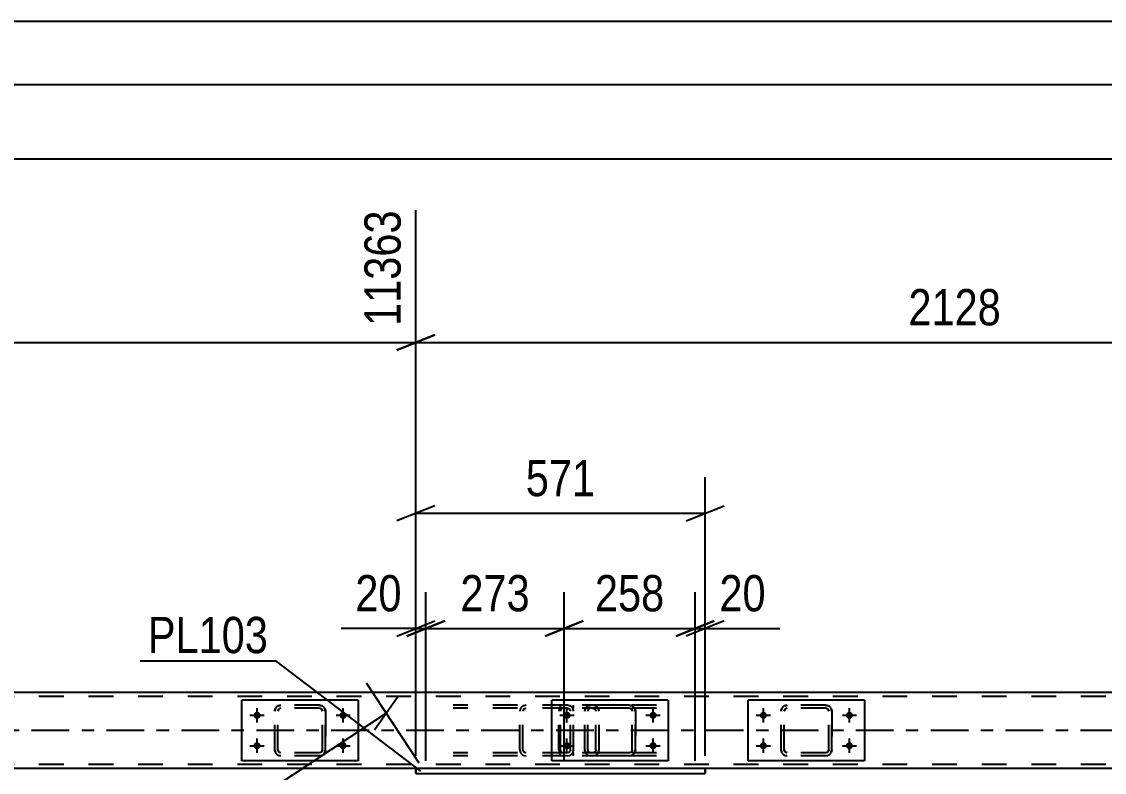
# Model space of a CAD drawing. Header units: millimetres. Extents: x -857 to 332, y -866 to -25.
# Drawn here: x -389.2 to -303.7, y -84.3 to -25.1 of the extents above; entities that cross this region are included whole.
import ezdxf

# ---------------------------------------------------------------- set-up
doc = ezdxf.new("R2010")
doc.units = ezdxf.units.MM
doc.linetypes.add('DXK_LINE_DOT2', pattern=[3.9198, 1.9599, -1.9599])
doc.linetypes.add('DXK_LINE_DOT3', pattern=[5.9187, 2.979, -0.9799, 0.9799, -0.9799])
doc.styles.add('Arial Narrow', font='ARIALN.TTF', dxfattribs={"height": 0.2})

# ---------------------------------------------------------------- blocks, each defined once
blk = doc.blocks.new('Unknown-570388934-1134')
at = {"color": 5, "linetype": 'Continuous'}
for p, q in [((332.353, -25.051), (-856.647, -25.051)), ((327.353, -30.051), (-851.647, -30.051))]:
    blk.add_line(p, q, dxfattribs=at)
blk = doc.blocks.new('Part-570388934-12380 - 11942')
at = {"color": 2, "linetype": 'Continuous'}
for p, q in [((-362.637, -78.629), (-371.837, -78.629)), ((-371.837, -83.429), (-371.837, -78.629)), ((-362.637, -78.629), (-362.637, -83.429)), ((-362.637, -83.429), (-371.837, -83.429))]:
    blk.add_line(p, q, dxfattribs=at)
blk = doc.blocks.new('Part-570388934-12017 - 11942')
at = {"color": 7, "linetype": 'DXK_LINE_DOT2'}
for p, q in [((-344.751, -79.509), (-344.714, -79.326)), ((-344.714, -79.326), (-344.751, -79.509)), ((-344.751, -82.549), (-344.751, -79.509)), ((-344.751, -79.509), (-344.751, -79.509)), ((-344.751, -82.549), (-344.751, -79.509)), ((-344.511, -79.509), (-344.493, -79.417)), ((-344.493, -79.417), (-344.511, -79.509)), ((-344.511, -82.549), (-344.511, -79.509)), ((-344.511, -79.509), (-344.511, -79.509)), ((-344.511, -82.549), (-344.511, -79.509)), ((-344.493, -79.417), (-344.441, -79.34)), ((-344.441, -79.34), (-344.493, -79.417)), ((-344.455, -79.066), (-344.271, -79.029)), ((-344.271, -79.029), (-344.455, -79.066)), ((-344.441, -79.34), (-344.363, -79.288)), ((-344.271, -79.269), (-344.363, -79.288)), ((-341.231, -79.029), (-344.271, -79.029)), ((-341.231, -79.269), (-344.271, -79.269)), ((-341.231, -79.029), (-341.047, -79.066)), ((-341.047, -79.066), (-341.231, -79.029)), ((-341.139, -79.288), (-341.231, -79.269)), ((-341.139, -79.288), (-341.061, -79.34)), ((-341.061, -79.34), (-341.139, -79.288)), ((-341.061, -79.34), (-341.009, -79.417)), ((-341.009, -79.417), (-341.061, -79.34)), ((-341.009, -79.417), (-340.991, -79.509)), ((-340.991, -79.509), (-341.009, -79.417)), ((-340.991, -82.549), (-340.991, -79.509)), ((-340.991, -79.509), (-340.991, -79.509)), ((-340.991, -82.549), (-340.991, -79.509)), ((-340.788, -79.326), (-340.751, -79.509)), ((-340.751, -79.509), (-340.788, -79.326)), ((-340.751, -82.549), (-340.751, -79.509)), ((-340.751, -79.509), (-340.751, -79.509)), ((-340.751, -79.509), (-340.751, -82.549)), ((-344.751, -82.549), (-344.751, -82.549)), ((-344.714, -82.733), (-344.751, -82.549)), ((-344.751, -82.549), (-344.714, -82.733)), ((-344.511, -82.549), (-344.511, -82.549)), ((-344.493, -82.641), (-344.511, -82.549)), ((-344.511, -82.549), (-344.493, -82.641)), ((-344.441, -82.719), (-344.493, -82.641)), ((-344.493, -82.641), (-344.441, -82.719)), ((-344.363, -82.771), (-344.441, -82.719)), ((-344.441, -82.719), (-344.363, -82.771)), ((-344.271, -82.789), (-344.363, -82.771)), ((-341.231, -82.789), (-344.271, -82.789)), ((-341.139, -82.771), (-341.231, -82.789)), ((-341.061, -82.719), (-341.139, -82.771)), ((-341.009, -82.641), (-341.061, -82.719)), ((-341.061, -82.719), (-341.009, -82.641)), ((-340.991, -82.549), (-341.009, -82.641)), ((-341.009, -82.641), (-340.991, -82.549)), ((-340.991, -82.549), (-340.991, -82.549)), ((-340.751, -82.549), (-340.788, -82.733)), ((-340.788, -82.733), (-340.751, -82.549)), ((-340.751, -82.549), (-340.751, -82.549)), ((-344.271, -83.029), (-344.455, -82.993)), ((-344.455, -82.993), (-344.271, -83.029)), ((-341.231, -83.029), (-344.271, -83.029)), ((-341.047, -82.993), (-341.231, -83.029)), ((-341.231, -83.029), (-341.047, -82.993))]:
    blk.add_line(p, q, dxfattribs=at)
at = {"color": 7, "linetype": 'DXK_LINE_DOT3'}
blk.add_line((-342.751, -81.029), (-342.751, -81.029), dxfattribs=at)
at = {"color": 7, "linetype": 'DXK_LINE_DOT2'}
for centre, start, end in [((-344.271, -79.509), 112.5, 157.5), ((-344.271, -79.509), 112.5, 157.5), ((-341.231, -79.509), 22.5, 67.5), ((-341.231, -79.509), 22.5, 67.5), ((-344.271, -82.549), 202.5, 247.5), ((-344.271, -82.549), 202.5, 247.5), ((-341.231, -82.549), 292.5, 337.5), ((-341.231, -82.549), 292.5, 337.5)]:
    blk.add_arc(centre, 0.48, start, end, dxfattribs=at)
blk = doc.blocks.new('Bolt-570388934-11963 - 11942')
at = {"linetype": 'Continuous'}
for points in [[(-346.151, -79.549, -1), (-346.151, -80.109, -1)], [(-339.351, -79.549, -1), (-339.351, -80.109, -1)], [(-346.151, -81.949, -1), (-346.151, -82.509, -1)], [(-339.351, -81.949, -1), (-339.351, -82.509, -1)]]:
    blk.add_hatch(color=1, dxfattribs=at).paths.add_polyline_path(points)
at = {"color": 1, "linetype": 'Continuous'}
for p, q in [((-346.151, -80.389), (-346.151, -79.269)), ((-339.351, -80.389), (-339.351, -79.269)), ((-346.711, -79.829), (-345.591, -79.829)), ((-339.911, -79.829), (-338.791, -79.829)), ((-346.151, -82.789), (-346.151, -81.669)), ((-339.351, -82.789), (-339.351, -81.669)), ((-346.711, -82.229), (-345.591, -82.229)), ((-339.911, -82.229), (-338.791, -82.229))]:
    blk.add_line(p, q, dxfattribs=at)
blk = doc.blocks.new('Bolt-570388934-11978 - 11942')
at = {"linetype": 'Continuous'}
for points in [[(-330.637, -79.549, -1), (-330.637, -80.109, -1)], [(-323.837, -79.549, -1), (-323.837, -80.109, -1)], [(-330.637, -81.949, -1), (-330.637, -82.509, -1)], [(-323.837, -81.949, -1), (-323.837, -82.509, -1)]]:
    blk.add_hatch(color=1, dxfattribs=at).paths.add_polyline_path(points)
at = {"color": 1, "linetype": 'Continuous'}
for p, q in [((-330.637, -80.389), (-330.637, -79.269)), ((-323.837, -80.389), (-323.837, -79.269)), ((-331.197, -79.829), (-330.077, -79.829)), ((-324.397, -79.829), (-323.277, -79.829)), ((-330.637, -82.789), (-330.637, -81.669)), ((-323.837, -82.789), (-323.837, -81.669)), ((-331.197, -82.229), (-330.077, -82.229)), ((-324.397, -82.229), (-323.277, -82.229))]:
    blk.add_line(p, q, dxfattribs=at)
blk = doc.blocks.new('Bolt-570388934-12004 - 11942')
at = {"linetype": 'Continuous'}
for points in [[(-370.637, -79.549, -1), (-370.637, -80.109, -1)], [(-363.837, -79.549, -1), (-363.837, -80.109, -1)], [(-370.637, -81.949, -1), (-370.637, -82.509, -1)], [(-363.837, -81.949, -1), (-363.837, -82.509, -1)]]:
    blk.add_hatch(color=1, dxfattribs=at).paths.add_polyline_path(points)
at = {"color": 1, "linetype": 'Continuous'}
for p, q in [((-370.637, -80.389), (-370.637, -79.269)), ((-363.837, -80.389), (-363.837, -79.269)), ((-371.197, -79.829), (-370.077, -79.829)), ((-364.397, -79.829), (-363.277, -79.829)), ((-370.637, -82.789), (-370.637, -81.669)), ((-363.837, -82.789), (-363.837, -81.669)), ((-371.197, -82.229), (-370.077, -82.229)), ((-364.397, -82.229), (-363.277, -82.229))]:
    blk.add_line(p, q, dxfattribs=at)
blk = doc.blocks.new('Part-570388934-12027 - 11942')
at = {"color": 7, "linetype": 'DXK_LINE_DOT2'}
for p, q in [((-329.237, -79.509), (-329.201, -79.326)), ((-329.201, -79.326), (-329.237, -79.509)), ((-329.237, -82.549), (-329.237, -79.509)), ((-329.237, -79.509), (-329.237, -79.509)), ((-329.237, -82.549), (-329.237, -79.509)), ((-328.997, -79.509), (-328.979, -79.417)), ((-328.979, -79.417), (-328.997, -79.509)), ((-328.997, -82.549), (-328.997, -79.509)), ((-328.997, -79.509), (-328.997, -79.509)), ((-328.997, -82.549), (-328.997, -79.509)), ((-328.979, -79.417), (-328.927, -79.34)), ((-328.927, -79.34), (-328.979, -79.417)), ((-328.941, -79.066), (-328.757, -79.029)), ((-328.757, -79.029), (-328.941, -79.066)), ((-328.927, -79.34), (-328.849, -79.288)), ((-328.757, -79.269), (-328.849, -79.288)), ((-325.717, -79.029), (-328.757, -79.029)), ((-325.717, -79.269), (-328.757, -79.269)), ((-325.717, -79.029), (-325.533, -79.066)), ((-325.533, -79.066), (-325.717, -79.029)), ((-325.625, -79.288), (-325.717, -79.269)), ((-325.625, -79.288), (-325.547, -79.34)), ((-325.547, -79.34), (-325.625, -79.288)), ((-325.547, -79.34), (-325.495, -79.417)), ((-325.495, -79.417), (-325.547, -79.34)), ((-325.495, -79.417), (-325.477, -79.509)), ((-325.477, -79.509), (-325.495, -79.417)), ((-325.477, -82.549), (-325.477, -79.509)), ((-325.477, -79.509), (-325.477, -79.509)), ((-325.477, -82.549), (-325.477, -79.509)), ((-325.274, -79.326), (-325.237, -79.509)), ((-325.237, -79.509), (-325.274, -79.326)), ((-325.237, -82.549), (-325.237, -79.509)), ((-325.237, -79.509), (-325.237, -79.509)), ((-325.237, -79.509), (-325.237, -82.549)), ((-329.237, -82.549), (-329.237, -82.549)), ((-329.201, -82.733), (-329.237, -82.549)), ((-329.237, -82.549), (-329.201, -82.733)), ((-328.997, -82.549), (-328.997, -82.549)), ((-328.979, -82.641), (-328.997, -82.549)), ((-328.997, -82.549), (-328.979, -82.641)), ((-328.927, -82.719), (-328.979, -82.641)), ((-328.979, -82.641), (-328.927, -82.719)), ((-328.849, -82.771), (-328.927, -82.719)), ((-328.927, -82.719), (-328.849, -82.771)), ((-328.757, -82.789), (-328.849, -82.771)), ((-325.717, -82.789), (-328.757, -82.789)), ((-325.625, -82.771), (-325.717, -82.789)), ((-325.547, -82.719), (-325.625, -82.771)), ((-325.495, -82.641), (-325.547, -82.719)), ((-325.547, -82.719), (-325.495, -82.641)), ((-325.477, -82.549), (-325.495, -82.641)), ((-325.495, -82.641), (-325.477, -82.549)), ((-325.477, -82.549), (-325.477, -82.549)), ((-325.237, -82.549), (-325.274, -82.733)), ((-325.274, -82.733), (-325.237, -82.549)), ((-325.237, -82.549), (-325.237, -82.549)), ((-328.757, -83.029), (-328.941, -82.993)), ((-328.941, -82.993), (-328.757, -83.029)), ((-325.717, -83.029), (-328.757, -83.029)), ((-325.533, -82.993), (-325.717, -83.029)), ((-325.717, -83.029), (-325.533, -82.993))]:
    blk.add_line(p, q, dxfattribs=at)
at = {"color": 7, "linetype": 'DXK_LINE_DOT3'}
blk.add_line((-327.237, -81.029), (-327.237, -81.029), dxfattribs=at)
at = {"color": 7, "linetype": 'DXK_LINE_DOT2'}
for centre, start, end in [((-328.757, -79.509), 112.5, 157.5), ((-328.757, -79.509), 112.5, 157.5), ((-325.717, -79.509), 22.5, 67.5), ((-325.717, -79.509), 22.5, 67.5), ((-328.757, -82.549), 202.5, 247.5), ((-328.757, -82.549), 202.5, 247.5), ((-325.717, -82.549), 292.5, 337.5), ((-325.717, -82.549), 292.5, 337.5)]:
    blk.add_arc(centre, 0.48, start, end, dxfattribs=at)
blk = doc.blocks.new('Part-570388934-12028 - 11942')
at = {"color": 2, "linetype": 'Continuous'}
for p, q in [((-322.637, -78.629), (-331.837, -78.629)), ((-331.837, -83.429), (-331.837, -78.629)), ((-322.637, -78.629), (-322.637, -83.429)), ((-322.637, -83.429), (-331.837, -83.429))]:
    blk.add_line(p, q, dxfattribs=at)
blk = doc.blocks.new('Part-570388934-12061 - 11942')
at = {"color": 7, "linetype": 'DXK_LINE_DOT2'}
for p, q in [((-369.237, -79.509), (-369.201, -79.326)), ((-369.201, -79.326), (-369.237, -79.509)), ((-369.237, -82.549), (-369.237, -79.509)), ((-369.237, -79.509), (-369.237, -79.509)), ((-369.237, -82.549), (-369.237, -79.509)), ((-368.997, -79.509), (-368.979, -79.417)), ((-368.979, -79.417), (-368.997, -79.509)), ((-368.997, -82.549), (-368.997, -79.509)), ((-368.997, -79.509), (-368.997, -79.509)), ((-368.997, -82.549), (-368.997, -79.509)), ((-368.979, -79.417), (-368.927, -79.34)), ((-368.927, -79.34), (-368.979, -79.417)), ((-368.941, -79.066), (-368.757, -79.029)), ((-368.757, -79.029), (-368.941, -79.066)), ((-368.927, -79.34), (-368.849, -79.288)), ((-368.757, -79.269), (-368.849, -79.288)), ((-365.717, -79.029), (-368.757, -79.029)), ((-365.717, -79.269), (-368.757, -79.269)), ((-365.717, -79.029), (-365.533, -79.066)), ((-365.533, -79.066), (-365.717, -79.029)), ((-365.625, -79.288), (-365.717, -79.269)), ((-365.625, -79.288), (-365.547, -79.34)), ((-365.547, -79.34), (-365.625, -79.288)), ((-365.547, -79.34), (-365.495, -79.417)), ((-365.495, -79.417), (-365.547, -79.34)), ((-365.495, -79.417), (-365.477, -79.509)), ((-365.477, -79.509), (-365.495, -79.417)), ((-365.477, -82.549), (-365.477, -79.509)), ((-365.477, -79.509), (-365.477, -79.509)), ((-365.477, -82.549), (-365.477, -79.509)), ((-365.274, -79.326), (-365.237, -79.509)), ((-365.237, -79.509), (-365.274, -79.326)), ((-365.237, -82.549), (-365.237, -79.509)), ((-365.237, -79.509), (-365.237, -79.509)), ((-365.237, -79.509), (-365.237, -82.549)), ((-369.237, -82.549), (-369.237, -82.549)), ((-369.201, -82.733), (-369.237, -82.549)), ((-369.237, -82.549), (-369.201, -82.733)), ((-368.997, -82.549), (-368.997, -82.549)), ((-368.979, -82.641), (-368.997, -82.549)), ((-368.997, -82.549), (-368.979, -82.641)), ((-368.927, -82.719), (-368.979, -82.641)), ((-368.979, -82.641), (-368.927, -82.719)), ((-368.849, -82.771), (-368.927, -82.719)), ((-368.927, -82.719), (-368.849, -82.771)), ((-368.757, -82.789), (-368.849, -82.771)), ((-365.717, -82.789), (-368.757, -82.789)), ((-365.625, -82.771), (-365.717, -82.789)), ((-365.547, -82.719), (-365.625, -82.771)), ((-365.495, -82.641), (-365.547, -82.719)), ((-365.547, -82.719), (-365.495, -82.641)), ((-365.477, -82.549), (-365.495, -82.641)), ((-365.495, -82.641), (-365.477, -82.549)), ((-365.477, -82.549), (-365.477, -82.549)), ((-365.237, -82.549), (-365.274, -82.733)), ((-365.274, -82.733), (-365.237, -82.549)), ((-365.237, -82.549), (-365.237, -82.549)), ((-368.757, -83.029), (-368.941, -82.993)), ((-368.941, -82.993), (-368.757, -83.029)), ((-365.717, -83.029), (-368.757, -83.029)), ((-365.533, -82.993), (-365.717, -83.029)), ((-365.717, -83.029), (-365.533, -82.993))]:
    blk.add_line(p, q, dxfattribs=at)
at = {"color": 7, "linetype": 'DXK_LINE_DOT3'}
blk.add_line((-367.237, -81.029), (-367.237, -81.029), dxfattribs=at)
at = {"color": 7, "linetype": 'DXK_LINE_DOT2'}
for centre, start, end in [((-368.757, -79.509), 112.5, 157.5), ((-368.757, -79.509), 112.5, 157.5), ((-365.717, -79.509), 22.5, 67.5), ((-365.717, -79.509), 22.5, 67.5), ((-368.757, -82.549), 202.5, 247.5), ((-368.757, -82.549), 202.5, 247.5), ((-365.717, -82.549), 292.5, 337.5), ((-365.717, -82.549), 292.5, 337.5)]:
    blk.add_arc(centre, 0.48, start, end, dxfattribs=at)
blk = doc.blocks.new('Part-570388934-12091 - 11942')
at = {"color": 7, "linetype": 'DXK_LINE_DOT2'}
for p, q in [((-346.136, -79.029), (-355.151, -79.029)), ((-346.136, -79.269), (-355.151, -79.269)), ((-349.843, -79.326), (-349.882, -79.509)), ((-349.882, -82.549), (-349.882, -79.509)), ((-349.627, -79.509), (-349.607, -79.417)), ((-349.627, -82.549), (-349.627, -79.509)), ((-349.607, -79.417), (-349.552, -79.34)), ((-349.371, -79.029), (-349.567, -79.066)), ((-349.552, -79.34), (-349.469, -79.288)), ((-349.469, -79.288), (-349.371, -79.269)), ((-345.941, -79.066), (-346.136, -79.029)), ((-346.136, -79.269), (-346.038, -79.288)), ((-346.038, -79.288), (-345.956, -79.34)), ((-345.956, -79.34), (-345.9, -79.417)), ((-345.9, -79.417), (-345.881, -79.509)), ((-345.881, -82.549), (-345.881, -79.509)), ((-345.625, -79.509), (-345.664, -79.326)), ((-345.625, -82.549), (-345.625, -79.509)), ((-346.136, -82.789), (-355.151, -82.789)), ((-349.882, -82.549), (-349.843, -82.733)), ((-349.607, -82.641), (-349.627, -82.549)), ((-349.552, -82.719), (-349.607, -82.641)), ((-349.469, -82.771), (-349.552, -82.719)), ((-349.371, -82.789), (-349.469, -82.771)), ((-346.038, -82.771), (-346.136, -82.789)), ((-345.956, -82.719), (-346.038, -82.771)), ((-345.9, -82.641), (-345.956, -82.719)), ((-345.881, -82.549), (-345.9, -82.641)), ((-345.664, -82.733), (-345.625, -82.549)), ((-346.136, -83.029), (-355.151, -83.029)), ((-349.567, -82.993), (-349.371, -83.029)), ((-346.136, -83.029), (-345.941, -82.993))]:
    blk.add_line(p, q, dxfattribs=at)
for centre, start, end in [((-349.391, -79.53), 110.75832, 155.68004), ((-346.117, -79.53), 24.31996, 69.24168), ((-349.391, -82.528), 204.31996, 249.24168), ((-346.117, -82.528), 290.75832, 335.68004)]:
    blk.add_arc(centre, 0.496, start, end, dxfattribs=at)
blk = doc.blocks.new('Part-570388934-12158 - 11942')
at = {"color": 2, "linetype": 'Continuous'}
for p, q in [((-358.091, -84.429), (-358.091, -84.029)), ((-358.091, -84.029), (-358.091, -84.029)), ((-335.235, -84.029), (-358.091, -84.029)), ((-358.091, -84.429), (-358.091, -84.429)), ((-358.091, -84.429), (-335.235, -84.429)), ((-335.235, -84.029), (-335.235, -84.429))]:
    blk.add_line(p, q, dxfattribs=at)
at = {"color": 7, "linetype": 'DXK_LINE_DOT2'}
for p, q in [((-358.091, -84.029), (-358.091, -84.429)), ((-335.235, -84.029), (-335.235, -84.029)), ((-335.235, -84.429), (-335.235, -84.029)), ((-335.235, -84.429), (-335.235, -84.429))]:
    blk.add_line(p, q, dxfattribs=at)
blk = doc.blocks.new('Part-570388934-12303 - 11942')
at = {"color": 2, "linetype": 'Continuous'}
for p, q in [((-338.151, -78.629), (-347.351, -78.629)), ((-347.351, -83.429), (-347.351, -78.629)), ((-338.151, -78.629), (-338.151, -83.429)), ((-338.151, -83.429), (-347.351, -83.429))]:
    blk.add_line(p, q, dxfattribs=at)
blk = doc.blocks.new('Part-570388934-12419 - 11942')
at = {"color": 7, "linetype": 'DXK_LINE_DOT2'}
for p, q in [((-346.772, -79.326), (-346.792, -79.509)), ((-346.792, -82.549), (-346.792, -79.509)), ((-346.713, -79.17), (-346.772, -79.326)), ((-346.626, -79.066), (-346.713, -79.17)), ((-346.658, -79.509), (-346.647, -79.417)), ((-346.658, -82.549), (-346.658, -79.509)), ((-346.647, -79.417), (-346.618, -79.34)), ((-346.523, -79.029), (-346.626, -79.066)), ((-346.618, -79.34), (-346.575, -79.288)), ((-346.575, -79.288), (-346.523, -79.269)), ((-339.081, -79.029), (-346.523, -79.029)), ((-339.081, -79.269), (-346.523, -79.269)), ((-345.625, -79.269), (-345.625, -79.029)), ((-343.924, -79.066), (-344.116, -79.029)), ((-344.116, -79.269), (-344.02, -79.288)), ((-344.02, -79.288), (-343.938, -79.34)), ((-343.938, -79.34), (-343.884, -79.417)), ((-343.884, -79.417), (-343.864, -79.509)), ((-343.864, -82.549), (-343.864, -79.509)), ((-343.613, -79.509), (-343.651, -79.326)), ((-343.613, -82.549), (-343.613, -79.509)), ((-346.792, -82.549), (-346.772, -82.733)), ((-346.772, -82.733), (-346.713, -82.889)), ((-346.713, -82.889), (-346.626, -82.993)), ((-346.647, -82.641), (-346.658, -82.549)), ((-346.618, -82.719), (-346.647, -82.641)), ((-346.575, -82.771), (-346.618, -82.719)), ((-346.523, -82.789), (-346.575, -82.771)), ((-339.081, -82.789), (-346.523, -82.789)), ((-345.625, -83.029), (-345.625, -82.789)), ((-344.02, -82.771), (-344.116, -82.789)), ((-343.938, -82.719), (-344.02, -82.771)), ((-343.884, -82.641), (-343.938, -82.719)), ((-343.864, -82.549), (-343.884, -82.641)), ((-343.651, -82.733), (-343.613, -82.549)), ((-346.626, -82.993), (-346.523, -83.029)), ((-339.081, -83.029), (-346.523, -83.029)), ((-344.116, -83.029), (-343.924, -82.993))]:
    blk.add_line(p, q, dxfattribs=at)
for centre, start, end in [((-344.101, -79.525), 23.89517, 68.84872), ((-344.101, -82.533), 291.15128, 336.10483)]:
    blk.add_arc(centre, 0.492, start, end, dxfattribs=at)
blk = doc.blocks.new('Part-570388934-12505 - 11942')
at = {"color": 7, "linetype": 'DXK_LINE_DOT2'}
for p, q in [((-154.637, -78.349), (-812.613, -78.349)), ((-154.637, -78.029), (-778.334, -78.029)), ((-154.637, -83.709), (-812.613, -83.709)), ((-335.235, -84.029), (-358.091, -84.029))]:
    blk.add_line(p, q, dxfattribs=at)
at = {"color": 2, "linetype": 'Continuous'}
for p, q in [((-294.271, -78.029), (-442.312, -78.029)), ((-358.091, -84.029), (-420.369, -84.029)), ((-272.957, -84.029), (-335.235, -84.029))]:
    blk.add_line(p, q, dxfattribs=at)
at = {"color": 7, "linetype": 'DXK_LINE_DOT3'}
blk.add_line((-154.637, -81.029), (-812.613, -81.029), dxfattribs=at)
blk = doc.blocks.new('StraightDimension-570388934-13883 - 11942')
at = {"color": 7, "linetype": 'Continuous'}
for p, q in [((-358.091, -83.029), (-358.091, -61.023)), ((-335.235, -83.029), (-335.235, -61.023)), ((-356.591, -63.273), (-359.591, -64.473)), ((-336.735, -64.473), (-333.735, -63.273)), ((-358.091, -63.873), (-335.235, -63.873))]:
    blk.add_line(p, q, dxfattribs=at)
at = {"color": 0}
blk.add_wipeout([(-343.32, -63.123), (-343.32, -58.923), (-350.005, -58.923), (-350.005, -63.123)], dxfattribs=at)
at = {"color": 3, "style": 'Arial Narrow'}
blk.add_text('571', height=2.8633, dxfattribs=at).set_placement((-349.405, -62.523))
blk = doc.blocks.new('StraightDimension-570388934-13902 - 11942')
at = {"color": 7, "linetype": 'Continuous'}
for p, q in [((-346.373, -83.429), (-346.373, -70.115)), ((-336.035, -83.429), (-336.035, -70.115)), ((-347.873, -73.565), (-344.873, -72.365)), ((-334.535, -72.365), (-337.535, -73.565)), ((-346.373, -72.965), (-336.035, -72.965))]:
    blk.add_line(p, q, dxfattribs=at)
at = {"color": 0}
blk.add_wipeout([(-337.862, -72.215), (-337.862, -68.015), (-344.546, -68.015), (-344.546, -72.215)], dxfattribs=at)
at = {"color": 3, "style": 'Arial Narrow'}
blk.add_text('258', height=2.8633, dxfattribs=at).set_placement((-343.946, -71.615))
blk = doc.blocks.new('StraightDimension-570388934-13016 - 11942')
at = {"color": 7, "linetype": 'Continuous'}
for p, q in [((-272.706, -83.594), (-276.994, -77.075)), ((-276.351, -80.782), (-274.504, -78.131)), ((-307.367, -100.465), (-275.428, -79.456)), ((-304.645, -104.603), (-308.933, -98.084)), ((-306.443, -99.14), (-308.29, -101.791))]:
    blk.add_line(p, q, dxfattribs=at)
at = {"color": 0}
blk.add_wipeout([(-289.017, -87.498), (-291.325, -83.989), (-296.91, -87.662), (-294.602, -91.171)], dxfattribs=at)
at = {"color": 3, "style": 'Arial Narrow'}
blk.add_text('956', height=2.8633, rotation=33.33468, dxfattribs=at).set_placement((-294.43, -90.34))
blk = doc.blocks.new('StraightDimension-570388934-13894 - 11942')
at = {"color": 7, "linetype": 'Continuous'}
for p, q in [((-336.035, -83.429), (-336.035, -70.115)), ((-335.235, -83.029), (-335.235, -70.115)), ((-337.535, -73.565), (-334.535, -72.365)), ((-333.735, -72.365), (-336.735, -73.565)), ((-336.035, -72.965), (-335.235, -72.965)), ((-335.235, -72.965), (-329.328, -72.965)), ((-335.235, -72.965), (-329.328, -72.965))]:
    blk.add_line(p, q, dxfattribs=at)
at = {"color": 0}
blk.add_wipeout([(-329.853, -72.215), (-329.853, -68.015), (-334.71, -68.015), (-334.71, -72.215)], dxfattribs=at)
at = {"color": 3, "style": 'Arial Narrow'}
blk.add_text('20', height=2.8633, dxfattribs=at).set_placement((-334.11, -71.615))
blk = doc.blocks.new('StraightDimension-570388934-23547 - 11942')
at = {"color": 7, "linetype": 'Continuous'}
for p, q in [((-358.091, -83.029), (-358.091, -39.94)), ((-356.591, -49.781), (-359.591, -50.981)), ((-358.091, -50.381), (-272.957, -50.381))]:
    blk.add_line(p, q, dxfattribs=at)
at = {"color": 0}
blk.add_wipeout([(-311.267, -49.631), (-311.267, -45.431), (-319.78, -45.431), (-319.78, -49.631)], dxfattribs=at)
at = {"color": 3, "style": 'Arial Narrow'}
blk.add_text('2128', height=2.8633, dxfattribs=at).set_placement((-319.18, -49.031))
blk = doc.blocks.new('StraightDimension-570388934-13457 - 11942')
at = {"color": 7, "linetype": 'Continuous'}
blk.add_line((-812.613, -35.874), (-125.117, -35.874), dxfattribs=at)
blk = doc.blocks.new('StraightDimension-570388934-13712 - 11942')
at = {"color": 7, "linetype": 'Continuous'}
for p, q in [((-357.84, -83.594), (-361.995, -77.278)), ((-361.352, -80.984), (-359.505, -78.333)), ((-392.368, -100.668), (-360.429, -79.659)), ((-389.779, -104.603), (-393.934, -98.286)), ((-391.444, -99.342), (-393.291, -101.993))]:
    blk.add_line(p, q, dxfattribs=at)
at = {"color": 0}
blk.add_wipeout([(-374.018, -87.7), (-376.326, -84.191), (-381.911, -87.864), (-379.603, -91.373)], dxfattribs=at)
at = {"color": 3, "style": 'Arial Narrow'}
blk.add_text('956', height=2.8633, rotation=33.33468, dxfattribs=at).set_placement((-379.431, -90.542))
blk = doc.blocks.new('StraightDimension-570388934-13910 - 11942')
at = {"color": 7, "linetype": 'Continuous'}
for p, q in [((-357.291, -83.429), (-357.291, -70.115)), ((-346.373, -83.429), (-346.373, -70.115)), ((-358.791, -73.565), (-355.791, -72.365)), ((-344.873, -72.365), (-347.873, -73.565)), ((-357.291, -72.965), (-346.373, -72.965))]:
    blk.add_line(p, q, dxfattribs=at)
at = {"color": 0}
blk.add_wipeout([(-348.49, -72.215), (-348.49, -68.015), (-355.174, -68.015), (-355.174, -72.215)], dxfattribs=at)
at = {"color": 3, "style": 'Arial Narrow'}
blk.add_text('273', height=2.8633, dxfattribs=at).set_placement((-354.574, -71.615))
blk = doc.blocks.new('StraightDimension-570388934-13918 - 11942')
at = {"color": 7, "linetype": 'Continuous'}
for p, q in [((-358.091, -83.029), (-358.091, -70.115)), ((-357.291, -83.429), (-357.291, -70.115)), ((-359.591, -73.565), (-356.591, -72.365)), ((-355.791, -72.365), (-358.791, -73.565)), ((-358.091, -72.965), (-363.997, -72.965)), ((-358.091, -72.965), (-363.997, -72.965)), ((-358.091, -72.965), (-357.291, -72.965))]:
    blk.add_line(p, q, dxfattribs=at)
at = {"color": 0}
blk.add_wipeout([(-358.616, -72.215), (-358.616, -68.015), (-363.472, -68.015), (-363.472, -72.215)], dxfattribs=at)
at = {"color": 3, "style": 'Arial Narrow'}
blk.add_text('20', height=2.8633, dxfattribs=at).set_placement((-362.872, -71.615))
blk = doc.blocks.new('StraightDimension-570388934-23548 - 11942')
at = {"color": 7, "linetype": 'Continuous'}
for p, q in [((-358.091, -83.029), (-358.091, -39.94)), ((-443.225, -50.381), (-358.091, -50.381)), ((-359.591, -50.981), (-356.591, -49.781))]:
    blk.add_line(p, q, dxfattribs=at)
at = {"color": 0, "linetype": 'Continuous'}
blk.add_wipeout([(-358.691, -39.34), (-362.891, -39.34), (-362.891, -49.681), (-358.691, -49.681)], dxfattribs=at)
at = {"color": 3, "linetype": 'Continuous', "style": 'Arial Narrow'}
blk.add_text('11363', height=2.8633, rotation=90.00021, dxfattribs=at).set_placement((-359.291, -49.081))
blk = doc.blocks.new('Mark-570388934-12154 - 11942')
at = {"color": 30, "linetype": 'Continuous'}
for p in [(-379.862, -75.519), (-357.697, -84.232)]:
    blk.add_line(p, (-369.158, -75.519), dxfattribs=at)
at = {"color": 0}
blk.add_wipeout([(-369.758, -74.919), (-369.758, -71.919), (-379.262, -71.919), (-379.262, -74.919)], dxfattribs=at)
blk.add_wipeout([(-369.758, -74.919), (-369.758, -71.919), (-379.262, -71.919), (-379.262, -74.919)], dxfattribs=at)
at = {"color": 3, "style": 'Arial Narrow'}
blk.add_text('PL103', height=2.8633, dxfattribs=at).set_placement((-379.262, -74.919))

msp = doc.modelspace()

# ---------------------------------------------------------------- block references
for name in ['Unknown-570388934-1134', 'Part-570388934-12505 - 11942', 'Part-570388934-12380 - 11942', 'Part-570388934-12303 - 11942', 'Part-570388934-12028 - 11942', 'Bolt-570388934-12004 - 11942', 'Part-570388934-12061 - 11942', 'Part-570388934-12091 - 11942', 'Part-570388934-12419 - 11942', 'Bolt-570388934-11963 - 11942', 'Part-570388934-12017 - 11942', 'Bolt-570388934-11978 - 11942', 'Part-570388934-12027 - 11942', 'Part-570388934-12158 - 11942']:
    msp.add_blockref(name, (0, 0))

# ---------------------------------------------------------------- next in the draw order: block references
for name in ['StraightDimension-570388934-13883 - 11942', 'StraightDimension-570388934-13016 - 11942']:
    msp.add_blockref(name, (0, 0))

# ---------------------------------------------------------------- next in the draw order: block references
msp.add_blockref('StraightDimension-570388934-13902 - 11942', (0, 0))

# ---------------------------------------------------------------- next in the draw order: block references
msp.add_blockref('StraightDimension-570388934-13894 - 11942', (0, 0))

# ---------------------------------------------------------------- next in the draw order: block references
msp.add_blockref('StraightDimension-570388934-23547 - 11942', (0, 0))

# ---------------------------------------------------------------- next in the draw order: block references
for name in ['StraightDimension-570388934-13457 - 11942', 'StraightDimension-570388934-13712 - 11942']:
    msp.add_blockref(name, (0, 0))

# ---------------------------------------------------------------- next in the draw order: block references
msp.add_blockref('StraightDimension-570388934-13910 - 11942', (0, 0))

# ---------------------------------------------------------------- next in the draw order: block references
msp.add_blockref('StraightDimension-570388934-13918 - 11942', (0, 0))

# ---------------------------------------------------------------- next in the draw order: block references
msp.add_blockref('StraightDimension-570388934-23548 - 11942', (0, 0))

# ---------------------------------------------------------------- next in the draw order: block references
msp.add_blockref('Mark-570388934-12154 - 11942', (0, 0))

doc.saveas('drawing.dxf')
